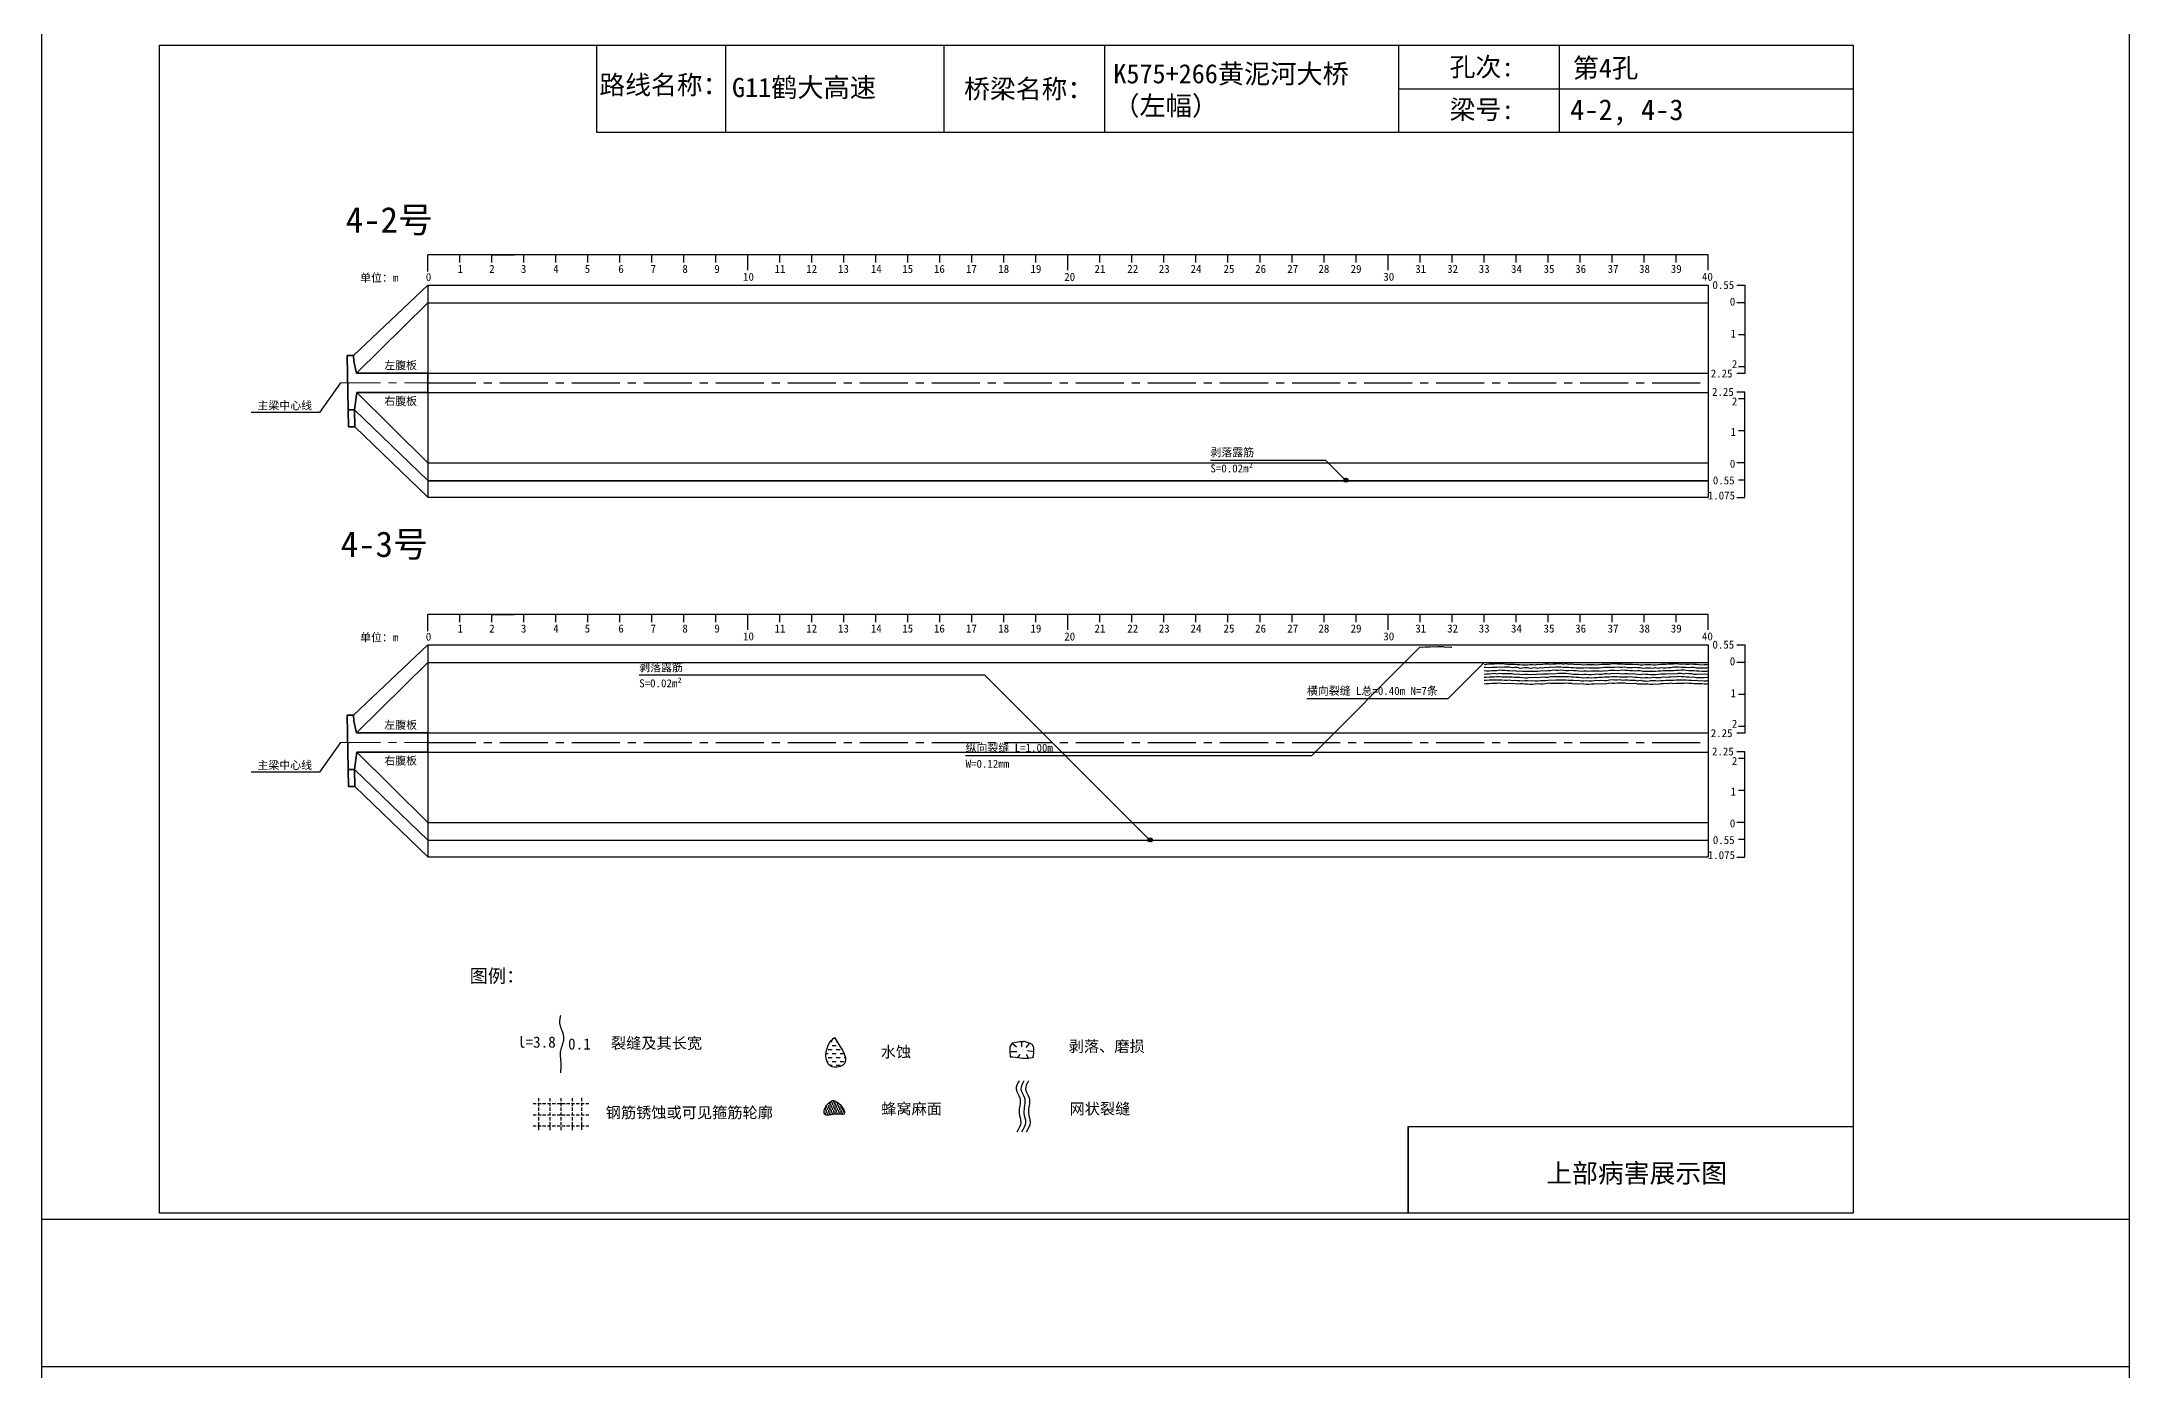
# Model space of a CAD drawing. Header units: millimetres. Extents: x -37 to 615, y -7153 to 23.
# Drawn here: x -37 to 615, y -3004 to -2589 of the extents above; entities that cross this region are included whole.
import ezdxf

# ---------------------------------------------------------------- set-up
doc = ezdxf.new("R2010")
doc.units = ezdxf.units.MM
for name, pattern in [('CENTER', [2, 1.25, -0.25, 0.25, -0.25]), ('CENTER2', [1.125, 0.75, -0.125, 0.125, -0.125]), ('DASHED', [0.75, 0.5, -0.25])]:
    doc.linetypes.add(name, pattern=pattern)
for name, color, linetype in [('加固措施', 7, 'Continuous'), ('图层1', 7, 'Continuous'), ('病害', 5, 'Continuous'), ('轮廓', 3, 'Continuous')]:
    doc.layers.add(name, color=color, linetype=linetype)
doc.layers.add('虚线', color=7, linetype='Continuous', lineweight=30)
doc.styles.get("Standard").update_dxf_attribs({"font": ''})
doc.styles.add('汉字', font='')
doc.styles.get('Standard').set_extended_font_data('SimSun')
doc.styles.get('汉字').set_extended_font_data('SimSun')
pattern_1 = [(0, (-2783.5002, -201.1734), (0.38480574, 0.76961148), [0, -0.76961148])]
pattern_2 = [(0, (-4794.9262, -487.88576), (0.38480574, 0.76961148), [0, -0.76961148])]
pattern_3 = [(0, (-2240.9707, -124.7498), (1.2467706, 1.2467706), [1.2467706, -1.2467706])]

# ---------------------------------------------------------------- blocks, each defined once
blk = doc.blocks.new('adfsd')
at = {"lineweight": -2, "ltscale": 0.5}
for p, q in [((1140.897, -3083.694), (1140.936, -3083.729)), ((1140.983, -3083.682), (1140.981, -3083.729)), ((1141.053, -3083.694), (1141.022, -3083.735)), ((1140.876, -3083.768), (1140.94, -3083.769)), ((1140.948, -3083.824), (1140.969, -3083.796)), ((1141.045, -3083.83), (1141.028, -3083.796)), ((1141.094, -3083.772), (1141.036, -3083.763))]:
    blk.add_line(p, q, dxfattribs=at)
blk.add_lwpolyline([(1141, -3083.682), (1140.967, -3083.682), (1140.934, -3083.69), (1140.897, -3083.694), (1140.876, -3083.727), (1140.876, -3083.768), (1140.88, -3083.818), (1140.905, -3083.818), (1140.991, -3083.83), (1141.045, -3083.83), (1141.078, -3083.822), (1141.09, -3083.814), (1141.094, -3083.772), (1141.094, -3083.735), (1141.078, -3083.707), (1141.053, -3083.694), (1141.033, -3083.69), (1141, -3083.678)], dxfattribs=at)
blk = doc.blocks.new('chi')
at = {"color": 0}
for p, q in [((1147.409, -3079.329), (1147.409, -3078.8)), ((1187.409, -3078.8), (1147.409, -3078.8)), ((1148.409, -3079.041), (1148.409, -3078.8)), ((1149.409, -3079.041), (1149.409, -3078.8)), ((1149.409, -3078.8), (1150.109, -3078.8)), ((1150.409, -3079.041), (1150.409, -3078.8)), ((1151.409, -3079.041), (1151.409, -3078.8)), ((1152.409, -3079.041), (1152.409, -3078.8)), ((1153.409, -3079.041), (1153.409, -3078.8)), ((1154.409, -3079.041), (1154.409, -3078.8)), ((1155.409, -3079.041), (1155.409, -3078.8)), ((1156.409, -3079.041), (1156.409, -3078.8)), ((1157.409, -3079.283), (1157.409, -3078.8)), ((1158.409, -3079.041), (1158.409, -3078.8)), ((1159.409, -3079.041), (1159.409, -3078.8)), ((1160.409, -3079.041), (1160.409, -3078.8)), ((1161.409, -3079.041), (1161.409, -3078.8)), ((1162.409, -3079.041), (1162.409, -3078.8)), ((1163.409, -3079.041), (1163.409, -3078.8)), ((1164.409, -3079.041), (1164.409, -3078.8)), ((1165.409, -3079.041), (1165.409, -3078.8)), ((1166.409, -3079.041), (1166.409, -3078.8)), ((1167.409, -3079.283), (1167.409, -3078.8)), ((1168.409, -3079.041), (1168.409, -3078.8)), ((1169.409, -3079.041), (1169.409, -3078.8)), ((1170.409, -3079.041), (1170.409, -3078.8)), ((1171.409, -3079.041), (1171.409, -3078.8)), ((1172.409, -3079.041), (1172.409, -3078.8)), ((1173.409, -3079.041), (1173.409, -3078.8)), ((1174.409, -3079.041), (1174.409, -3078.8)), ((1175.409, -3079.041), (1175.409, -3078.8)), ((1176.409, -3079.041), (1176.409, -3078.8)), ((1177.409, -3079.283), (1177.409, -3078.8)), ((1178.409, -3079.041), (1178.409, -3078.8)), ((1179.409, -3079.041), (1179.409, -3078.8)), ((1180.409, -3079.041), (1180.409, -3078.8)), ((1181.409, -3079.041), (1181.409, -3078.8)), ((1182.409, -3079.041), (1182.409, -3078.8)), ((1183.409, -3079.041), (1183.409, -3078.8)), ((1184.409, -3079.041), (1184.409, -3078.8)), ((1185.409, -3079.041), (1185.409, -3078.8)), ((1186.409, -3079.041), (1186.409, -3078.8)), ((1187.409, -3079.283), (1187.409, -3078.8))]:
    blk.add_line(p, q, dxfattribs=at)
for s, p in [('0', (1147.349, -3079.623)), ('1', (1148.339, -3079.368)), ('2', (1149.328, -3079.368)), ('3', (1150.319, -3079.368)), ('4', (1151.329, -3079.368)), ('5', (1152.313, -3079.368)), ('6', (1153.363, -3079.368)), ('7', (1154.37, -3079.368)), ('8', (1155.363, -3079.368)), ('9', (1156.363, -3079.368)), ('10', (1157.259, -3079.613)), ('11', (1158.242, -3079.368)), ('12', (1159.233, -3079.368)), ('13', (1160.227, -3079.368)), ('14', (1161.252, -3079.368)), ('15', (1162.233, -3079.368)), ('16', (1163.223, -3079.368)), ('17', (1164.224, -3079.368)), ('18', (1165.232, -3079.368)), ('19', (1166.238, -3079.368)), ('20', (1167.294, -3079.617)), ('21', (1168.24, -3079.368)), ('22', (1169.264, -3079.368)), ('23', (1170.247, -3079.368)), ('24', (1171.24, -3079.368)), ('25', (1172.271, -3079.368)), ('26', (1173.258, -3079.368)), ('27', (1174.261, -3079.368)), ('28', (1175.236, -3079.368)), ('29', (1176.24, -3079.368)), ('30', (1177.262, -3079.613)), ('31', (1178.261, -3079.368)), ('32', (1179.256, -3079.368)), ('33', (1180.243, -3079.368)), ('34', (1181.251, -3079.368)), ('35', (1182.269, -3079.368)), ('36', (1183.256, -3079.368)), ('37', (1184.269, -3079.368)), ('38', (1185.251, -3079.368)), ('39', (1186.242, -3079.368)), ('40', (1187.216, -3079.613))]:
    blk.add_text(s, height=0.25).set_placement(p)
blk = doc.blocks.new('kopp')
at = {"color": 0}
for p, q in [((1188.308, -3078.25), (1188.558, -3078.25)), ((1188.558, -3078.25), (1188.558, -3078.8)), ((1188.558, -3078.8), (1188.308, -3078.8)), ((1188.558, -3078.8), (1188.558, -3079.8)), ((1188.558, -3079.8), (1188.358, -3079.8)), ((1188.558, -3079.8), (1188.558, -3079.8)), ((1188.558, -3079.8), (1188.558, -3080.8)), ((1188.558, -3081.009), (1188.308, -3081.009)), ((1188.558, -3080.8), (1188.358, -3080.8)), ((1188.558, -3080.8), (1188.558, -3081.009)), ((1188.558, -3081.592), (1188.308, -3081.592)), ((1188.558, -3081.8), (1188.358, -3081.8)), ((1188.558, -3081.8), (1188.558, -3081.592)), ((1188.558, -3082.8), (1188.558, -3081.8)), ((1188.558, -3082.8), (1188.358, -3082.8)), ((1188.558, -3083.8), (1188.558, -3082.8)), ((1188.558, -3082.8), (1188.558, -3082.8)), ((1188.558, -3083.8), (1188.308, -3083.8)), ((1188.558, -3084.875), (1188.558, -3083.8)), ((1188.558, -3084.338), (1188.358, -3084.338)), ((1188.308, -3084.888), (1188.558, -3084.888))]:
    blk.add_line(p, q, dxfattribs=at)
for s, p in [('0.55', (1187.543, -3078.37)), ('0', (1188.086, -3078.891)), ('1', (1188.109, -3079.89)), ('2', (1188.15, -3080.842)), ('2.25', (1187.49, -3081.135)), ('2.25', (1187.53, -3081.708)), ('2', (1188.15, -3082.006)), ('1', (1188.109, -3082.959)), ('0', (1188.086, -3083.954)), ('0.55', (1187.556, -3084.474)), ('1.075', (1187.398, -3084.946))]:
    blk.add_text(s, height=0.25).set_placement(p)

msp = doc.modelspace()

# ---------------------------------------------------------------- hatches: boundary and pattern name
at = {"layer": '加固措施', "lineweight": -2}
h = msp.add_hatch(dxfattribs=at)
h.set_pattern_fill('DASH', color=256, scale=0.626645)
h.set_pattern_definition(pattern_3)
edge = h.paths.add_edge_path()
edge.add_spline(control_points=[(210.85, -2900.12), (210.36, -2900.55), (208.03, -2902.61), (207.41, -2910.1), (216.74, -2908.77), (213.29, -2903.7), (210.85, -2900.12)], knot_values=[0, 0, 0, 0, 3.237042, 15.187225, 21.182779, 35.601669, 35.601669, 35.601669, 35.601669], degree=3, periodic=0)
h = msp.add_hatch(dxfattribs=at)
h.set_pattern_fill('DASH', color=256, scale=0.626645)
h.set_pattern_definition(pattern_3)
edge = h.paths.add_edge_path()
edge.add_spline(control_points=[(210.85, -2900.12), (210.36, -2900.55), (208.03, -2902.61), (207.41, -2910.1), (216.74, -2908.77), (213.29, -2903.7), (210.85, -2900.12)], knot_values=[0, 0, 0, 0, 3.237042, 15.187225, 21.182779, 35.601669, 35.601669, 35.601669, 35.601669], degree=3, periodic=0)
h = msp.add_hatch(dxfattribs=at)
h.set_pattern_fill('DOTS', scale=0.696272)
h.set_pattern_definition(pattern_1)
edge = h.paths.add_edge_path()
edge.add_spline(control_points=[(210.19, -2919.78), (209.15, -2920.49), (207.68, -2921.51), (207.52, -2925.25), (211, -2923.53), (215.72, -2924.88), (212.21, -2919.7), (210.31, -2919.78), (210.19, -2919.78)], knot_values=[0, 0, 0, 0, 5.205471, 7.397577, 12.944796, 16.169923, 23.88441, 24.400432, 24.400432, 24.400432, 24.400432], degree=3, periodic=0)
h = msp.add_hatch(dxfattribs=at)
h.set_pattern_fill('DOTS', scale=0.696272)
h.set_pattern_definition(pattern_1)
edge = h.paths.add_edge_path()
edge.add_spline(control_points=[(210.19, -2919.78), (209.15, -2920.49), (207.68, -2921.51), (207.52, -2925.25), (211, -2923.53), (215.72, -2924.88), (212.21, -2919.7), (210.31, -2919.78), (210.19, -2919.78)], knot_values=[0, 0, 0, 0, 5.205471, 7.397577, 12.944796, 16.169923, 23.88441, 24.400432, 24.400432, 24.400432, 24.400432], degree=3, periodic=0)
at = {"layer": '病害', "lineweight": -2}
h = msp.add_hatch(dxfattribs=at)
h.set_pattern_fill('DOTS', color=4, scale=0.696272, style=0)
h.set_pattern_definition(pattern_2)
edge = h.paths.add_edge_path()
edge.add_spline(control_points=[(210.19, -2919.78), (209.15, -2920.49), (207.68, -2921.51), (207.52, -2925.25), (211, -2923.53), (215.72, -2924.88), (212.21, -2919.7), (210.31, -2919.78), (210.19, -2919.78)], knot_values=[0, 0, 0, 0, 1.041094, 1.479515, 2.588959, 3.233985, 4.776882, 4.880086, 4.880086, 4.880086, 4.880086], degree=3, periodic=0)
h = msp.add_hatch(dxfattribs=at)
h.set_pattern_fill('DOTS', color=4, scale=0.696272, style=0)
h.set_pattern_definition(pattern_2)
edge = h.paths.add_edge_path()
edge.add_spline(control_points=[(210.19, -2919.78), (209.15, -2920.49), (207.68, -2921.51), (207.52, -2925.25), (211, -2923.53), (215.72, -2924.88), (212.21, -2919.7), (210.31, -2919.78), (210.19, -2919.78)], knot_values=[0, 0, 0, 0, 1.041094, 1.479515, 2.588959, 3.233985, 4.776882, 4.880086, 4.880086, 4.880086, 4.880086], degree=3, periodic=0)

# ---------------------------------------------------------------- linework, layer by layer
at = {"color": 0, "linetype": 'ByBlock'}
for p, q in [((0, -2590.15), (529.17, -2590.15)), ((0, -2955), (0, -2590.15)), ((136.5, -2590.15), (136.5, -2617.28)), ((245.1, -2590.15), (245.1, -2617.28)), ((387.13, -2590.15), (387.13, -2617.28)), ((437.29, -2590.21), (437.29, -2617.34)), ((529.17, -2590.15), (529.17, -2955)), ((136.5, -2617.28), (529.17, -2617.28)), ((390.12, -2955), (390.12, -2927.88)), ((390.12, -2927.88), (529.17, -2927.88)), ((529.17, -2955), (0, -2955))]:
    msp.add_line(p, q, dxfattribs=at)
at = {"color": 0}
for p, q in [((60.65, -2687.07), (83.82, -2665.07)), ((83.82, -2665.07), (83.82, -2731.32)), ((83.82, -2665.07), (483.82, -2665.07)), ((483.82, -2665.07), (483.82, -2731.32)), ((61.57, -2692.57), (83.82, -2670.57)), ((83.82, -2692.57), (483.82, -2692.57)), ((483.82, -2692.57), (483.82, -2695.57)), ((56.57, -2695.57), (49.96, -2704.83)), ((61.64, -2698.57), (83.82, -2720.57)), ((83.82, -2698.57), (483.82, -2698.57)), ((49.96, -2704.83), (28.63, -2704.83)), ((60.99, -2704.07), (83.82, -2726.07)), ((61.09, -2709.32), (83.82, -2731.32)), ((83.82, -2720.57), (483.82, -2720.57)), ((83.82, -2726.07), (483.82, -2726.07)), ((83.82, -2726.19), (483.82, -2726.19)), ((83.82, -2731.32), (483.82, -2731.32)), ((60.65, -2799.41), (83.82, -2777.41)), ((83.82, -2777.41), (83.82, -2843.66)), ((83.82, -2777.41), (483.82, -2777.41)), ((483.82, -2777.41), (483.82, -2843.66)), ((61.57, -2804.92), (83.82, -2782.91)), ((83.82, -2782.91), (483.82, -2782.91)), ((56.57, -2807.91), (49.96, -2817.17)), ((83.82, -2804.91), (483.82, -2804.91)), ((483.82, -2804.91), (483.82, -2807.91)), ((49.96, -2817.17), (28.63, -2817.17)), ((60.99, -2816.41), (83.82, -2838.41)), ((61.64, -2810.91), (83.82, -2832.91)), ((83.82, -2810.91), (483.82, -2810.91)), ((61.09, -2821.66), (83.82, -2843.66)), ((83.82, -2832.91), (483.82, -2832.91)), ((83.82, -2838.41), (483.82, -2838.41)), ((83.82, -2843.66), (483.82, -2843.66))]:
    msp.add_line(p, q, dxfattribs=at)
msp.add_line((83.82, -2670.57), (483.82, -2670.57))
at = {"color": 1, "linetype": 'CENTER2', "ltscale": 20}
for p, q in [((83.82, -2695.57), (483.82, -2695.57)), ((83.82, -2807.91), (483.82, -2807.91))]:
    msp.add_line(p, q, dxfattribs=at)
at = {"color": 1, "linetype": 'DASHED'}
for p, q in [((370, -2725.71), (371.39, -2725.71)), ((370, -2725.95), (371.39, -2725.95)), ((370.35, -2726.44), (370.35, -2725.46)), ((370.7, -2726.44), (370.7, -2725.46)), ((371.05, -2726.44), (371.05, -2725.46)), ((370, -2726.19), (371.39, -2726.19)), ((308.8, -2838.11), (310.19, -2838.11)), ((308.8, -2838.35), (310.19, -2838.35)), ((308.8, -2838.59), (310.19, -2838.59)), ((309.15, -2838.84), (309.15, -2837.86)), ((309.5, -2838.84), (309.5, -2837.86)), ((309.85, -2838.84), (309.85, -2837.86))]:
    msp.add_line(p, q, dxfattribs=at)
at = {"color": 7}
for p, q in [((370.13, -2725.57), (370.38, -2725.79)), ((370.68, -2725.49), (370.67, -2725.79)), ((371.13, -2725.57), (370.93, -2725.83)), ((370, -2726.04), (370.41, -2726.05)), ((370.46, -2726.4), (370.59, -2726.22)), ((371.08, -2726.44), (370.97, -2726.22)), ((371.39, -2726.07), (371.02, -2726.01)), ((308.8, -2838.44), (309.21, -2838.45)), ((308.93, -2837.97), (309.18, -2838.19)), ((309.26, -2838.8), (309.39, -2838.62)), ((309.48, -2837.89), (309.47, -2838.19)), ((309.93, -2837.97), (309.73, -2838.23)), ((309.88, -2838.84), (309.77, -2838.62)), ((310.19, -2838.47), (309.82, -2838.41))]:
    msp.add_line(p, q, dxfattribs=at)
at = {"color": 1, "linetype": 'DASHED', "ltscale": 2}
for p, q in [((116.71, -2920.75), (134.11, -2920.75)), ((116.71, -2920.75), (134.11, -2920.75)), ((118.45, -2919.01), (118.45, -2929.45)), ((118.45, -2919.01), (118.45, -2929.45)), ((121.93, -2919.01), (121.93, -2929.45)), ((121.93, -2919.01), (121.93, -2929.45)), ((125.41, -2919.01), (125.41, -2929.45)), ((125.41, -2919.01), (125.41, -2929.45)), ((128.89, -2919.01), (128.89, -2929.45)), ((128.89, -2919.01), (128.89, -2929.45)), ((131.87, -2918.98), (131.87, -2929.43)), ((131.87, -2918.98), (131.87, -2929.43)), ((116.71, -2924.23), (134.11, -2924.23)), ((116.71, -2924.23), (134.11, -2924.23)), ((116.71, -2927.71), (134.11, -2927.71)), ((116.71, -2927.71), (134.11, -2927.71))]:
    msp.add_line(p, q, dxfattribs=at)
at = {"color": 3, "linetype": 'ByBlock'}
for points in [[(-36.77, -2541.81), (615.38, -2541.81), (615.38, -3002.93), (-36.77, -3002.93)], [(-36.77, -2956.81), (615.38, -2956.81), (615.38, -3417.93), (-36.77, -3417.93)]]:
    msp.add_lwpolyline(points, close=True, dxfattribs=at)
at = {"color": 7}
for points in [[(370, -2725.46), (364.34, -2719.81), (328.34, -2719.81)], [(370.79, -2725.49), (370.58, -2725.49), (370.37, -2725.54), (370.13, -2725.57), (370, -2725.78), (370, -2726.04), (370.03, -2726.36), (370.18, -2726.36), (370.74, -2726.44), (371.08, -2726.44), (371.29, -2726.39), (371.37, -2726.33), (371.39, -2726.07), (371.39, -2725.83), (371.29, -2725.65), (371.13, -2725.57), (371, -2725.54), (370.79, -2725.46)], [(393.8, -2778.09), (394.6, -2778.18), (395.4, -2778.03), (396.2, -2778.08), (397, -2778.03), (397.8, -2777.95), (398.6, -2778.01), (399.4, -2777.92), (400.2, -2778), (401, -2777.94), (401.8, -2778.16), (402.6, -2778.08), (403.4, -2778.21), (403.8, -2778.14)], [(393.8, -2778.14), (359.86, -2812.08), (251.86, -2812.08)], [(413.8, -2783), (402.49, -2794.31), (358.49, -2794.31)], [(413.8, -2783.57), (414.6, -2783.52), (415.4, -2783.35), (416.2, -2783.39), (417, -2783.34), (417.8, -2783.29), (418.6, -2783.29), (419.4, -2783.26), (420.2, -2783.32), (421, -2783.43), (421.8, -2783.42), (422.6, -2783.47), (423.4, -2783.43), (424.2, -2783.55), (425, -2783.61), (425.8, -2783.68), (426.6, -2783.67), (427.4, -2783.7), (428.2, -2783.57), (429, -2783.58), (429.8, -2783.71), (430.6, -2783.5), (431.4, -2783.55), (432.2, -2783.47), (433, -2783.38), (433.8, -2783.35), (434.6, -2783.49), (435.4, -2783.35), (436.2, -2783.41), (437, -2783.29), (437.8, -2783.27), (438.6, -2783.45), (439.4, -2783.28), (440.2, -2783.47), (441, -2783.38), (441.8, -2783.43), (442.6, -2783.56), (443.4, -2783.5), (444.2, -2783.53), (445, -2783.69), (445.8, -2783.62), (446.6, -2783.59), (447.4, -2783.61), (448.2, -2783.55), (449, -2783.71), (449.8, -2783.54), (450.6, -2783.45), (451.4, -2783.49), (452.2, -2783.45), (453, -2783.49), (453.8, -2783.3), (454.6, -2783.29), (455.4, -2783.36), (456.2, -2783.39), (457, -2783.36), (457.8, -2783.45), (458.6, -2783.45), (459.4, -2783.48), (460.2, -2783.46), (461, -2783.6), (461.8, -2783.46), (462.6, -2783.64), (463.4, -2783.68), (464.2, -2783.59), (465, -2783.56), (465.8, -2783.58), (466.6, -2783.68), (467.4, -2783.72), (468.2, -2783.58), (469, -2783.48), (469.8, -2783.47), (470.6, -2783.42), (471.4, -2783.38), (472.2, -2783.32), (473, -2783.41), (473.8, -2783.27), (474.6, -2783.37), (475.4, -2783.43), (476.2, -2783.4), (477, -2783.45), (477.8, -2783.48), (478.6, -2783.35), (479.4, -2783.42), (480.2, -2783.43), (481, -2783.53), (481.8, -2783.66), (482.6, -2783.53), (483.4, -2783.6), (483.8, -2783.5)], [(413.8, -2784.41), (414.6, -2784.4), (415.4, -2784.48), (416.2, -2784.37), (417, -2784.43), (417.8, -2784.39), (418.6, -2784.31), (419.4, -2784.43), (420.2, -2784.33), (421, -2784.31), (421.8, -2784.34), (422.6, -2784.49), (423.4, -2784.41), (424.2, -2784.45), (425, -2784.68), (425.8, -2784.59), (426.6, -2784.55), (427.4, -2784.55), (428.2, -2784.71), (429, -2784.63), (429.8, -2784.53), (430.6, -2784.67), (431.4, -2784.51), (432.2, -2784.57), (433, -2784.39), (433.8, -2784.51), (434.6, -2784.33), (435.4, -2784.46), (436.2, -2784.32), (437, -2784.32), (437.8, -2784.27), (438.6, -2784.37), (439.4, -2784.43), (440.2, -2784.46), (441, -2784.53), (441.8, -2784.53), (442.6, -2784.6), (443.4, -2784.66), (444.2, -2784.62), (445, -2784.58), (445.8, -2784.55), (446.6, -2784.57), (447.4, -2784.65), (448.2, -2784.66), (449, -2784.6), (449.8, -2784.66), (450.6, -2784.55), (451.4, -2784.43), (452.2, -2784.44), (453, -2784.39), (453.8, -2784.46), (454.6, -2784.46), (455.4, -2784.29), (456.2, -2784.39), (457, -2784.39), (457.8, -2784.28), (458.6, -2784.48), (459.4, -2784.49), (460.2, -2784.49), (461, -2784.46), (461.8, -2784.53), (462.6, -2784.5), (463.4, -2784.69), (464.2, -2784.61), (465, -2784.62), (465.8, -2784.65), (466.6, -2784.74), (467.4, -2784.54), (468.2, -2784.67), (469, -2784.49), (469.8, -2784.6), (470.6, -2784.57), (471.4, -2784.51), (472.2, -2784.48), (473, -2784.34), (473.8, -2784.32), (474.6, -2784.31), (475.4, -2784.4), (476.2, -2784.4), (477, -2784.43), (477.8, -2784.5), (478.6, -2784.43), (479.4, -2784.41), (480.2, -2784.59), (481, -2784.59), (481.8, -2784.61), (482.6, -2784.66), (483.4, -2784.61), (483.8, -2784.5)], [(308.8, -2837.86), (257.89, -2786.95), (149.89, -2786.95)], [(413.8, -2785.48), (414.6, -2785.52), (415.4, -2785.52), (416.2, -2785.46), (417, -2785.41), (417.8, -2785.44), (418.6, -2785.28), (419.4, -2785.39), (420.2, -2785.39), (421, -2785.4), (421.8, -2785.4), (422.6, -2785.55), (423.4, -2785.5), (424.2, -2785.61), (425, -2785.51), (425.8, -2785.64), (426.6, -2785.65), (427.4, -2785.69), (428.2, -2785.66), (429, -2785.7), (429.8, -2785.67), (430.6, -2785.68), (431.4, -2785.51), (432.2, -2785.49), (433, -2785.57), (433.8, -2785.48), (434.6, -2785.4), (435.4, -2785.29), (436.2, -2785.34), (437, -2785.34), (437.8, -2785.28), (438.6, -2785.3), (439.4, -2785.4), (440.2, -2785.41), (441, -2785.37), (441.8, -2785.49), (442.6, -2785.45), (443.4, -2785.57), (444.2, -2785.68), (445, -2785.54), (445.8, -2785.6), (446.6, -2785.65), (447.4, -2785.57), (448.2, -2785.57), (449, -2785.58), (449.8, -2785.56), (450.6, -2785.62), (451.4, -2785.45), (452.2, -2785.53), (453, -2785.33), (453.8, -2785.3), (454.6, -2785.31), (455.4, -2785.43), (456.2, -2785.37), (457, -2785.26), (457.8, -2785.38), (458.6, -2785.3), (459.4, -2785.4), (460.2, -2785.4), (461, -2785.55), (461.8, -2785.46), (462.6, -2785.5), (463.4, -2785.7), (464.2, -2785.66), (465, -2785.67), (465.8, -2785.68), (466.6, -2785.69), (467.4, -2785.63), (468.2, -2785.52), (469, -2785.51), (469.8, -2785.5), (470.6, -2785.48), (471.4, -2785.46), (472.2, -2785.43), (473, -2785.45), (473.8, -2785.35), (474.6, -2785.3), (475.4, -2785.26), (476.2, -2785.28), (477, -2785.37), (477.8, -2785.49), (478.6, -2785.49), (479.4, -2785.47), (480.2, -2785.55), (481, -2785.58), (481.8, -2785.62), (482.6, -2785.62), (483.4, -2785.62), (483.8, -2785.5)], [(413.8, -2786.59), (414.6, -2786.51), (415.4, -2786.49), (416.2, -2786.37), (417, -2786.33), (417.8, -2786.45), (418.6, -2786.27), (419.4, -2786.39), (420.2, -2786.43), (421, -2786.35), (421.8, -2786.35), (422.6, -2786.39), (423.4, -2786.6), (424.2, -2786.48), (425, -2786.62), (425.8, -2786.66), (426.6, -2786.64), (427.4, -2786.61), (428.2, -2786.73), (429, -2786.57), (429.8, -2786.7), (430.6, -2786.5), (431.4, -2786.57), (432.2, -2786.46), (433, -2786.53), (433.8, -2786.46), (434.6, -2786.38), (435.4, -2786.44), (436.2, -2786.42), (437, -2786.29), (437.8, -2786.3), (438.6, -2786.31), (439.4, -2786.31), (440.2, -2786.35), (441, -2786.44), (441.8, -2786.55), (442.6, -2786.56), (443.4, -2786.56), (444.2, -2786.67), (445, -2786.55), (445.8, -2786.57), (446.6, -2786.74), (447.4, -2786.71), (448.2, -2786.57), (449, -2786.54), (449.8, -2786.63), (450.6, -2786.55), (451.4, -2786.42), (452.2, -2786.42), (453, -2786.47), (453.8, -2786.33), (454.6, -2786.37), (455.4, -2786.33), (456.2, -2786.43), (457, -2786.45), (457.8, -2786.4), (458.6, -2786.38), (459.4, -2786.49), (460.2, -2786.39), (461, -2786.49), (461.8, -2786.57), (462.6, -2786.65), (463.4, -2786.53), (464.2, -2786.58), (465, -2786.61), (465.8, -2786.69), (466.6, -2786.67), (467.4, -2786.69), (468.2, -2786.58), (469, -2786.47), (469.8, -2786.46), (470.6, -2786.46), (471.4, -2786.41), (472.2, -2786.46), (473, -2786.4), (473.8, -2786.46), (474.6, -2786.3), (475.4, -2786.3), (476.2, -2786.46), (477, -2786.3), (477.8, -2786.38), (478.6, -2786.42), (479.4, -2786.58), (480.2, -2786.57), (481, -2786.5), (481.8, -2786.63), (482.6, -2786.53), (483.4, -2786.61), (483.8, -2786.5)], [(413.8, -2787.52), (414.6, -2787.49), (415.4, -2787.45), (416.2, -2787.44), (417, -2787.38), (417.8, -2787.32), (418.6, -2787.29), (419.4, -2787.38), (420.2, -2787.45), (421, -2787.4), (421.8, -2787.4), (422.6, -2787.4), (423.4, -2787.53), (424.2, -2787.52), (425, -2787.56), (425.8, -2787.65), (426.6, -2787.71), (427.4, -2787.73), (428.2, -2787.55), (429, -2787.61), (429.8, -2787.55), (430.6, -2787.64), (431.4, -2787.52), (432.2, -2787.44), (433, -2787.52), (433.8, -2787.51), (434.6, -2787.36), (435.4, -2787.3), (436.2, -2787.3), (437, -2787.29), (437.8, -2787.33), (438.6, -2787.33), (439.4, -2787.35), (440.2, -2787.37), (441, -2787.42), (441.8, -2787.39), (442.6, -2787.57), (443.4, -2787.58), (444.2, -2787.62), (445, -2787.72), (445.8, -2787.6), (446.6, -2787.64), (447.4, -2787.71), (448.2, -2787.59), (449, -2787.67), (449.8, -2787.57), (450.6, -2787.49), (451.4, -2787.42), (452.2, -2787.43), (453, -2787.43), (453.8, -2787.33), (454.6, -2787.3), (455.4, -2787.28), (456.2, -2787.41), (457, -2787.44), (457.8, -2787.44), (458.6, -2787.44), (459.4, -2787.37), (460.2, -2787.41), (461, -2787.57), (461.8, -2787.51), (462.6, -2787.61), (463.4, -2787.69), (464.2, -2787.66), (465, -2787.6), (465.8, -2787.69), (466.6, -2787.58), (467.4, -2787.66), (468.2, -2787.65), (469, -2787.61), (469.8, -2787.46), (470.6, -2787.49), (471.4, -2787.38), (472.2, -2787.4), (473, -2787.3), (473.8, -2787.45), (474.6, -2787.27), (475.4, -2787.35), (476.2, -2787.29), (477, -2787.4), (477.8, -2787.45), (478.6, -2787.53), (479.4, -2787.41), (480.2, -2787.59), (481, -2787.62), (481.8, -2787.61), (482.6, -2787.61), (483.4, -2787.56), (483.8, -2787.5)], [(413.8, -2788.51), (414.6, -2788.5), (415.4, -2788.38), (416.2, -2788.34), (417, -2788.37), (417.8, -2788.33), (418.6, -2788.41), (419.4, -2788.33), (420.2, -2788.47), (421, -2788.44), (421.8, -2788.38), (422.6, -2788.54), (423.4, -2788.46), (424.2, -2788.55), (425, -2788.53), (425.8, -2788.7), (426.6, -2788.61), (427.4, -2788.62), (428.2, -2788.67), (429, -2788.55), (429.8, -2788.65), (430.6, -2788.69), (431.4, -2788.62), (432.2, -2788.55), (433, -2788.58), (433.8, -2788.48), (434.6, -2788.34), (435.4, -2788.44), (436.2, -2788.33), (437, -2788.33), (437.8, -2788.4), (438.6, -2788.32), (439.4, -2788.41), (440.2, -2788.49), (441, -2788.47), (441.8, -2788.47), (442.6, -2788.59), (443.4, -2788.5), (444.2, -2788.64), (445, -2788.67), (445.8, -2788.6), (446.6, -2788.63), (447.4, -2788.68), (448.2, -2788.56), (449, -2788.51), (449.8, -2788.61), (450.6, -2788.46), (451.4, -2788.53), (452.2, -2788.53), (453, -2788.34), (453.8, -2788.31), (454.6, -2788.39), (455.4, -2788.41), (456.2, -2788.3), (457, -2788.43), (457.8, -2788.32), (458.6, -2788.38), (459.4, -2788.49), (460.2, -2788.49), (461, -2788.47), (461.8, -2788.64), (462.6, -2788.5), (463.4, -2788.66), (464.2, -2788.63), (465, -2788.74), (465.8, -2788.55), (466.6, -2788.61), (467.4, -2788.59), (468.2, -2788.69), (469, -2788.53), (469.8, -2788.54), (470.6, -2788.51), (471.4, -2788.44), (472.2, -2788.42), (473, -2788.45), (473.8, -2788.32), (474.6, -2788.33), (475.4, -2788.39), (476.2, -2788.33), (477, -2788.35), (477.8, -2788.45), (478.6, -2788.42), (479.4, -2788.55), (480.2, -2788.46), (481, -2788.64), (481.8, -2788.55), (482.6, -2788.7), (483.4, -2788.72), (483.8, -2788.5)], [(413.8, -2789.58), (414.6, -2789.52), (415.4, -2789.48), (416.2, -2789.44), (417, -2789.36), (417.8, -2789.41), (418.6, -2789.31), (419.4, -2789.4), (420.2, -2789.47), (421, -2789.4), (421.8, -2789.49), (422.6, -2789.38), (423.4, -2789.54), (424.2, -2789.65), (425, -2789.55), (425.8, -2789.53), (426.6, -2789.57), (427.4, -2789.61), (428.2, -2789.72), (429, -2789.72), (429.8, -2789.62), (430.6, -2789.55), (431.4, -2789.64), (432.2, -2789.57), (433, -2789.54), (433.8, -2789.35), (434.6, -2789.45), (435.4, -2789.39), (436.2, -2789.44), (437, -2789.42), (437.8, -2789.44), (438.6, -2789.4), (439.4, -2789.32), (440.2, -2789.45), (441, -2789.4), (441.8, -2789.57), (442.6, -2789.47), (443.4, -2789.65), (444.2, -2789.53), (445, -2789.59), (445.8, -2789.71), (446.6, -2789.68), (447.4, -2789.66), (448.2, -2789.61), (449, -2789.54), (449.8, -2789.66), (450.6, -2789.48), (451.4, -2789.57), (452.2, -2789.49), (453, -2789.34), (453.8, -2789.44), (454.6, -2789.39), (455.4, -2789.29), (456.2, -2789.29), (457, -2789.33), (457.8, -2789.31), (458.6, -2789.47), (459.4, -2789.39), (460.2, -2789.55), (461, -2789.42), (461.8, -2789.61), (462.6, -2789.6), (463.4, -2789.59), (464.2, -2789.57), (465, -2789.61), (465.8, -2789.71), (466.6, -2789.67), (467.4, -2789.65), (468.2, -2789.69), (469, -2789.53), (469.8, -2789.46), (470.6, -2789.39), (471.4, -2789.52), (472.2, -2789.33), (473, -2789.46), (473.8, -2789.38), (474.6, -2789.44), (475.4, -2789.4), (476.2, -2789.4), (477, -2789.34), (477.8, -2789.37), (478.6, -2789.39), (479.4, -2789.47), (480.2, -2789.51), (481, -2789.46), (481.8, -2789.56), (482.6, -2789.65), (483.4, -2789.64), (483.8, -2789.5)], [(309.59, -2837.89), (309.38, -2837.89), (309.17, -2837.94), (308.93, -2837.97), (308.8, -2838.18), (308.8, -2838.44), (308.83, -2838.76), (308.98, -2838.76), (309.54, -2838.84), (309.88, -2838.84), (310.09, -2838.79), (310.17, -2838.73), (310.19, -2838.47), (310.19, -2838.23), (310.09, -2838.05), (309.93, -2837.97), (309.8, -2837.94), (309.59, -2837.86)]]:
    msp.add_lwpolyline(points, dxfattribs=at)
for points in [[(268.59, -2913.64), (268.08, -2914.53), (267.03, -2916.33), (269.71, -2919.45), (267.97, -2923.1), (269.63, -2926.74), (268.46, -2928.65), (267.82, -2929.69)], [(268.59, -2913.64), (268.08, -2914.53), (267.03, -2916.33), (269.71, -2919.45), (267.97, -2923.1), (269.63, -2926.74), (268.46, -2928.65), (267.82, -2929.69)], [(270.07, -2913.64), (269.55, -2914.53), (268.51, -2916.33), (271.18, -2919.45), (269.44, -2923.1), (271.1, -2926.74), (269.94, -2928.65), (269.3, -2929.69)], [(270.07, -2913.64), (269.55, -2914.53), (268.51, -2916.33), (271.18, -2919.45), (269.44, -2923.1), (271.1, -2926.74), (269.94, -2928.65), (269.3, -2929.69)], [(271.52, -2913.64), (271, -2914.53), (269.96, -2916.33), (272.63, -2919.45), (270.89, -2923.1), (272.55, -2926.74), (271.39, -2928.65), (270.75, -2929.69)], [(271.52, -2913.64), (271, -2914.53), (269.96, -2916.33), (272.63, -2919.45), (270.89, -2923.1), (272.55, -2926.74), (271.39, -2928.65), (270.75, -2929.69)]]:
    msp.add_open_spline(points, degree=3, knots=[0, 0, 0, 0, 2.808133, 5.677796, 10.461234, 13.324406, 16.732801, 16.732801, 16.732801, 16.732801])
at = {"lineweight": -2}
msp.add_open_spline([(210.19, -2919.78), (209.15, -2920.49), (207.68, -2921.51), (207.52, -2925.25), (211, -2923.53), (215.72, -2924.88), (212.21, -2919.7), (210.31, -2919.78), (210.19, -2919.78)], degree=3, knots=[0, 0, 0, 0, 3.624423, 5.150725, 9.013098, 11.258664, 16.630045, 16.989336, 16.989336, 16.989336, 16.989336], dxfattribs=at)
msp.add_open_spline([(210.19, -2919.78), (209.15, -2920.49), (207.68, -2921.51), (207.52, -2925.25), (211, -2923.53), (215.72, -2924.88), (212.21, -2919.7), (210.31, -2919.78), (210.19, -2919.78)], degree=3, knots=[0, 0, 0, 0, 3.624423, 5.150725, 9.013098, 11.258664, 16.630045, 16.989336, 16.989336, 16.989336, 16.989336], dxfattribs=at)
at = {"layer": '加固措施', "lineweight": -2}
msp.add_open_spline([(210.85, -2900.12), (210.36, -2900.55), (208.03, -2902.61), (207.41, -2910.1), (216.74, -2908.77), (213.29, -2903.7), (210.85, -2900.12)], degree=3, knots=[0, 0, 0, 0, 2.028466, 9.51698, 13.274057, 22.309569, 22.309569, 22.309569, 22.309569], dxfattribs=at)
msp.add_open_spline([(210.85, -2900.12), (210.36, -2900.55), (208.03, -2902.61), (207.41, -2910.1), (216.74, -2908.77), (213.29, -2903.7), (210.85, -2900.12)], degree=3, knots=[0, 0, 0, 0, 2.028466, 9.51698, 13.274057, 22.309569, 22.309569, 22.309569, 22.309569], dxfattribs=at)
at = {"layer": '图层1', "lineweight": -2}
msp.add_open_spline([(125.25, -2893.18), (125.22, -2893.39), (125.18, -2893.61), (125.07, -2894.25), (125.02, -2894.65), (124.99, -2895.22), (125, -2895.4), (125.02, -2895.69), (125.03, -2895.79), (125.06, -2896), (125.09, -2896.11), (125.19, -2896.49), (125.29, -2896.79), (125.54, -2897.43), (125.69, -2897.78), (125.96, -2898.54), (126.09, -2898.96), (126.21, -2899.66), (126.24, -2899.94), (126.25, -2900.49), (126.23, -2900.75), (126.16, -2901.26), (126.11, -2901.5), (126, -2901.97), (125.93, -2902.19), (125.76, -2902.75), (125.64, -2903.07), (125.45, -2903.67), (125.36, -2903.96), (125.27, -2904.34), (125.24, -2904.46), (125.21, -2904.68), (125.2, -2904.77), (125.18, -2904.97), (125.17, -2905.08), (125.17, -2905.46), (125.18, -2905.75), (125.23, -2906.38), (125.27, -2906.71), (125.33, -2907.3), (125.35, -2907.54), (125.38, -2908), (125.39, -2908.22), (125.4, -2908.64), (125.4, -2908.84), (125.39, -2909.46), (125.37, -2909.86), (125.32, -2910.55), (125.3, -2910.85), (125.27, -2911.15)], degree=3, knots=[0, 0, 0, 0, 0.93103, 0.93103, 2.904338, 2.904338, 3.933552, 3.933552, 4.598026, 4.598026, 5.2625, 5.2625, 6.799065, 6.799065, 8.335629, 8.335629, 9.872194, 9.872194, 10.744529, 10.744529, 11.616864, 11.616864, 12.4892, 12.4892, 13.361535, 13.361535, 14.755665, 14.755665, 16.149795, 16.149795, 16.835641, 16.835641, 17.410365, 17.410365, 17.98509, 17.98509, 19.45733, 19.45733, 20.929571, 20.929571, 21.910052, 21.910052, 22.722819, 22.722819, 23.535585, 23.535585, 25.161117, 25.161117, 26.428502, 26.428502, 26.428502, 26.428502], dxfattribs=at)
msp.add_open_spline([(125.25, -2893.18), (125.22, -2893.39), (125.18, -2893.61), (125.07, -2894.25), (125.02, -2894.65), (124.99, -2895.22), (125, -2895.4), (125.02, -2895.69), (125.03, -2895.79), (125.06, -2896), (125.09, -2896.11), (125.19, -2896.49), (125.29, -2896.79), (125.54, -2897.43), (125.69, -2897.78), (125.96, -2898.54), (126.09, -2898.96), (126.21, -2899.66), (126.24, -2899.94), (126.25, -2900.49), (126.23, -2900.75), (126.16, -2901.26), (126.11, -2901.5), (126, -2901.97), (125.93, -2902.19), (125.76, -2902.75), (125.64, -2903.07), (125.45, -2903.67), (125.36, -2903.96), (125.27, -2904.34), (125.24, -2904.46), (125.21, -2904.68), (125.2, -2904.77), (125.18, -2904.97), (125.17, -2905.08), (125.17, -2905.46), (125.18, -2905.75), (125.23, -2906.38), (125.27, -2906.71), (125.33, -2907.3), (125.35, -2907.54), (125.38, -2908), (125.39, -2908.22), (125.4, -2908.64), (125.4, -2908.84), (125.39, -2909.46), (125.37, -2909.86), (125.32, -2910.55), (125.3, -2910.85), (125.27, -2911.15)], degree=3, knots=[0, 0, 0, 0, 0.93103, 0.93103, 2.904338, 2.904338, 3.933552, 3.933552, 4.598026, 4.598026, 5.2625, 5.2625, 6.799065, 6.799065, 8.335629, 8.335629, 9.872194, 9.872194, 10.744529, 10.744529, 11.616864, 11.616864, 12.4892, 12.4892, 13.361535, 13.361535, 14.755665, 14.755665, 16.149795, 16.149795, 16.835641, 16.835641, 17.410365, 17.410365, 17.98509, 17.98509, 19.45733, 19.45733, 20.929571, 20.929571, 21.910052, 21.910052, 22.722819, 22.722819, 23.535585, 23.535585, 25.161117, 25.161117, 26.428502, 26.428502, 26.428502, 26.428502], dxfattribs=at)
at = {"layer": '病害', "color": 5}
for p, q in [((136.5, -2590.15), (136.5, -2617.28)), ((245.1, -2590.15), (245.1, -2617.28)), ((387.13, -2590.15), (387.13, -2617.28)), ((529.17, -2590.15), (529.17, -2617.28)), ((136.5, -2617.28), (386.58, -2617.28)), ((386.58, -2617.28), (529.17, -2617.28)), ((390.12, -2927.88), (529.17, -2927.88)), ((390.12, -2927.88), (390.12, -2955)), ((529.17, -2927.88), (529.17, -2955))]:
    msp.add_line(p, q, dxfattribs=at)
at = {"layer": '病害', "color": 0}
for p, q in [((176.83, -2590.15), (176.83, -2617.28)), ((295.25, -2590.15), (295.25, -2617.28)), ((387.14, -2603.77), (529.17, -2603.77))]:
    msp.add_line(p, q, dxfattribs=at)
at = {"layer": '虚线', "linetype": 'CENTER', "lineweight": 18, "ltscale": 10}
for p, q in [((56.57, -2695.57), (83.82, -2695.57)), ((56.57, -2807.91), (83.82, -2807.91))]:
    msp.add_line(p, q, dxfattribs=at)
at = {"layer": '轮廓', "color": 5, "lineweight": 35}
for p, q in [((58.99, -2704.07), (58.65, -2687.07)), ((58.65, -2687.07), (60.65, -2687.07)), ((60.69, -2688.95), (60.65, -2687.07)), ((61.57, -2692.57), (60.69, -2688.95)), ((83.82, -2692.57), (61.57, -2692.57)), ((83.82, -2698.57), (83.82, -2692.57)), ((60.99, -2704.07), (61.63, -2698.57)), ((83.82, -2698.57), (61.63, -2698.57)), ((58.99, -2704.07), (60.99, -2704.07)), ((59.09, -2709.32), (58.99, -2704.07)), ((61.09, -2709.32), (60.99, -2704.07)), ((59.09, -2709.32), (61.09, -2709.32)), ((58.99, -2816.41), (58.65, -2799.41)), ((58.65, -2799.41), (60.65, -2799.41)), ((60.69, -2801.29), (60.65, -2799.41)), ((61.57, -2804.92), (60.69, -2801.29)), ((83.82, -2804.92), (61.57, -2804.92)), ((83.82, -2810.92), (83.82, -2804.92)), ((58.99, -2816.41), (60.99, -2816.41)), ((59.09, -2821.66), (58.99, -2816.41)), ((60.99, -2816.41), (61.63, -2810.91)), ((61.09, -2821.66), (60.99, -2816.41)), ((83.82, -2810.91), (61.63, -2810.91)), ((59.09, -2821.66), (61.09, -2821.66))]:
    msp.add_line(p, q, dxfattribs=at)

# ---------------------------------------------------------------- block references
for name, p, xscale, yscale, zscale in [('chi', (-11390.27, 28132.43), 9.999999999994273, 9.999999999994273, 9.999999999994273), ('kopp', (-11390.27, 28117.43), 9.999999999994273, 9.999999999994273, 9.999999999994273), ('chi', (-11390.27, 28020.09), 9.999999999994273, 9.999999999994273, 9.999999999994273), ('kopp', (-11390.27, 28005.09), 9.999999999994273, 9.999999999994273, 9.999999999994273), ('adfsd', (-39452.38, 104452.64), 34.81359766870787, 34.81359766870787, 34.81359766870787), ('adfsd', (-39452.38, 104452.64), 34.81359766870787, 34.81359766870787, 34.81359766870787)]:
    msp.add_blockref(name, p, dxfattribs=dict(xscale=xscale, yscale=yscale, zscale=zscale))

# ---------------------------------------------------------------- texts
for s, p in [('单位：m', (62.7, -2664.01)), ('左腹板', (70.24, -2691.36)), ('右腹板', (70.24, -2702.53)), ('主梁中心线', (30.63, -2703.92)), ('单位：m', (62.7, -2776.35)), ('左腹板', (70.24, -2803.7)), ('主梁中心线', (30.63, -2816.27)), ('右腹板', (70.24, -2814.87))]:
    msp.add_text(s, height=2.5).set_placement(p)
at = {"color": 7}
for s, p in [('剥落露筋', (328.34, -2718.56)), ('S=0.02m²', (328.34, -2723.56)), ('剥落露筋', (149.89, -2785.7)), ('S=0.02m²', (149.89, -2790.7)), ('横向裂缝 L总=0.40m N=7条', (358.49, -2793.06)), ('纵向裂缝 L=1.00m', (251.86, -2810.83)), ('W=0.12mm', (251.86, -2815.83))]:
    msp.add_text(s, height=2.5, dxfattribs=at).set_placement(p)
at = {"linetype": 'ByBlock', "attachment_point": 1, "style": '汉字'}
for s, insert, char_height, width in [('K575+266黄泥河大桥（左幅）', (298, -2596.03), 6, 87.5474), ('{\\C0;第4孔}', (441.52, -2594.22), 6, 77.4135), ('{\\C0;G11鹤大高速}', (178.87, -2600.32), 6, 62.8604), ('{\\C0;4-2, 4-3}', (440.75, -2607.02), 6.5, 84.1186), ('{\\C0;4-2号}', (58.2, -2640.66), 8, 49.3496), ('{\\C0;4-3号}', (56.63, -2741.99), 8, 49.3496)]:
    msp.add_mtext(s, dxfattribs=dict(at, insert=insert, char_height=char_height, width=width))
at = {"layer": '图层1', "style": '汉字'}
for s, p in [('孔次:', (403.05, -2599.84)), ('路线名称：', (137.42, -2605.46)), ('桥梁名称：', (251.38, -2606.71)), ('梁号:', (403.08, -2613.2)), ('上部病害展示图', (433.23, -2945.44))]:
    msp.add_text(s, height=5.918, dxfattribs=at).set_placement(p)
at = {"layer": '图层1', "lineweight": -2, "attachment_point": 1}
for s, insert, char_height in [('图例：', (96.91, -2878.77), 4.178), ('图例：', (96.91, -2878.77), 4.178), ('l=3.8', (111.98, -2899.79), 3.481), ('l=3.8', (111.98, -2899.79), 3.481), ('0.1', (127.65, -2900.37), 3.481), ('0.1', (127.65, -2900.37), 3.481), ('裂缝及其长宽', (141.05, -2900.12), 3.481), ('裂缝及其长宽', (141.05, -2900.12), 3.481), ('剥落、磨损', (284.06, -2901.11), 3.481), ('剥落、磨损', (284.06, -2901.11), 3.481), ('水蚀', (225.33, -2902.86), 3.481), ('水蚀', (225.33, -2902.86), 3.481), ('钢筋锈蚀或可见箍筋轮廓', (139.42, -2921.79), 3.4814), ('钢筋锈蚀或可见箍筋轮廓', (139.42, -2921.79), 3.4814), ('蜂窝麻面', (225.48, -2920.62), 3.481), ('蜂窝麻面', (225.48, -2920.62), 3.481), ('网状裂缝', (284.32, -2920.61), 3.481), ('网状裂缝', (284.32, -2920.61), 3.481)]:
    msp.add_mtext(s, dxfattribs=dict(at, insert=insert, char_height=char_height))

doc.saveas('drawing.dxf')
